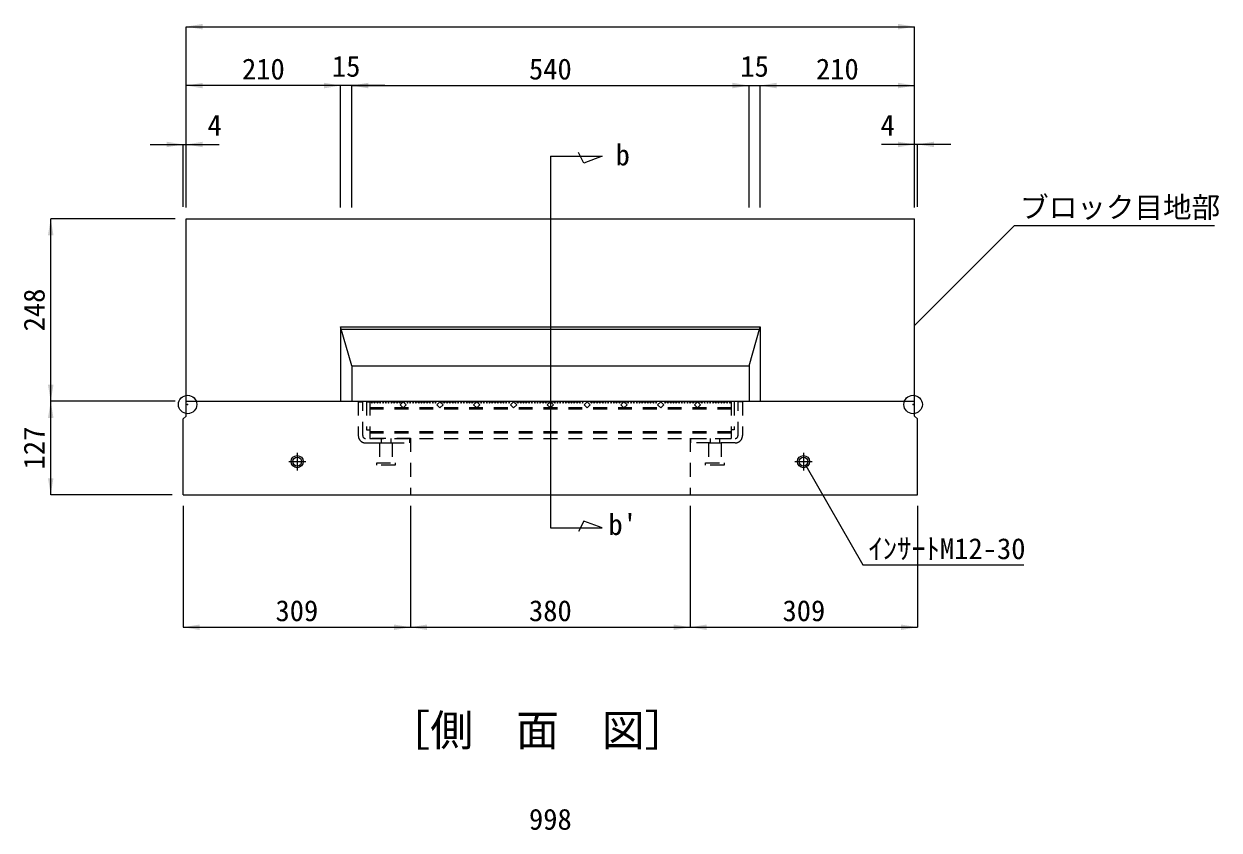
# Model space of a CAD drawing. Units: millimetres at full size. Extents: x 50430 to 101606, y 69050 to 91573.
# Drawn here: x 55766 to 57390, y 72756 to 73852 of the extents above; entities that cross this region are included whole.
import ezdxf
from ezdxf.enums import TextEntityAlignment as Align

# ---------------------------------------------------------------- set-up
doc = ezdxf.new("R2010")
doc.units = ezdxf.units.MM
doc.header["$LTSCALE"] = 50
doc.header["$PDMODE"] = 32
doc.header["$PDSIZE"] = 25
doc.linetypes.add('USER1', pattern=[0.675, 0.375, -0.3])
doc.linetypes.add('USER4', pattern=[0.675, 0.375, -0.3])
for name, color, linetype, lineweight in [('インサート', 3, 'USER1', 9), ('グレーチング', 7, 'USER1', 5), ('寸法線', 7, 'Continuous', 13), ('本体', 2, 'Continuous', 9), ('補助線', 8, 'Continuous', 9), ('ｲﾝｻｰﾄ', 3, 'Continuous', 9)]:
    doc.layers.add(name, color=color, linetype=linetype, lineweight=lineweight)
doc.layers.add('文字', color=7, linetype='Continuous')
doc.styles.add('ＭＳ ゴシック', font='')
doc.styles.get('ＭＳ ゴシック').set_extended_font_data('MS Gothic')

# ---------------------------------------------------------------- blocks, each defined once
blk = doc.blocks.new('filled_arrow')
at = {"color": 0, "linetype": 'Continuous', "lineweight": -2}
blk.add_solid([(7.5, 1.25), (0, 0), (7.5, -1.25)], dxfattribs=at)

msp = doc.modelspace()

# ---------------------------------------------------------------- linework, layer by layer
at = {"layer": 'インサート', "linetype": 'USER4'}
for p, q in [((56249.16, 73282.33), (56249.16, 73255.33)), ((56249.16, 73282.33), (56266.16, 73282.33)), ((56266.16, 73282.33), (56266.16, 73255.33)), ((56696.16, 73282.33), (56696.16, 73255.33)), ((56696.16, 73282.33), (56713.16, 73282.33)), ((56713.16, 73282.33), (56713.16, 73255.33)), ((56245.16, 73252.33), (56245.16, 73255.33)), ((56245.16, 73255.33), (56270.16, 73255.33)), ((56270.16, 73252.33), (56245.16, 73252.33)), ((56270.16, 73255.33), (56270.16, 73252.33)), ((56692.16, 73252.33), (56692.16, 73255.33)), ((56692.16, 73255.33), (56717.16, 73255.33)), ((56717.16, 73252.33), (56692.16, 73252.33)), ((56717.16, 73255.33), (56717.16, 73252.33))]:
    msp.add_line(p, q, dxfattribs=at)
at = {"layer": 'インサート', "linetype": 'Continuous'}
for centre in [(56137.16, 73257.01), (56825.16, 73257.01)]:
    msp.add_circle(centre, 8.25, dxfattribs=at)
at = {"layer": 'グレーチング'}
for p, q in [((56220.16, 73338.33), (56220.16, 73292.33)), ((56220.16, 73338.33), (56226.16, 73338.33)), ((56226.16, 73292.33), (56226.16, 73338.33)), ((56231.16, 73338.33), (56231.16, 73300.33)), ((56231.16, 73338.33), (56731.16, 73338.33)), ((56235.66, 73338.33), (56235.66, 73288.33)), ((56237.66, 73338.33), (56238.56, 73336.23)), ((56238.56, 73336.23), (56239.46, 73338.33)), ((56241.46, 73338.33), (56242.36, 73336.23)), ((56242.36, 73336.23), (56243.26, 73338.33)), ((56245.26, 73338.33), (56246.16, 73336.23)), ((56246.16, 73336.23), (56247.06, 73338.33)), ((56249.06, 73338.33), (56249.96, 73336.23)), ((56249.96, 73336.23), (56250.86, 73338.33)), ((56252.86, 73338.33), (56253.76, 73336.23)), ((56253.76, 73336.23), (56254.66, 73338.33)), ((56256.66, 73338.33), (56257.56, 73336.23)), ((56257.56, 73336.23), (56258.46, 73338.33)), ((56260.46, 73338.33), (56261.36, 73336.23)), ((56261.36, 73336.23), (56262.26, 73338.33)), ((56264.26, 73338.33), (56265.16, 73336.23)), ((56265.16, 73336.23), (56266.06, 73338.33)), ((56268.06, 73338.33), (56268.96, 73336.23)), ((56268.96, 73336.23), (56269.86, 73338.33)), ((56271.86, 73338.33), (56272.76, 73336.23)), ((56272.76, 73336.23), (56273.66, 73338.33)), ((56275.66, 73338.33), (56276.56, 73336.23)), ((56276.56, 73336.23), (56277.46, 73338.33)), ((56281.16, 73338.33), (56276.92, 73334.09)), ((56276.92, 73334.09), (56281.16, 73329.85)), ((56285.4, 73334.09), (56281.16, 73338.33)), ((56281.16, 73329.85), (56285.4, 73334.09)), ((56286.16, 73338.33), (56287.06, 73336.23)), ((56287.06, 73336.23), (56287.96, 73338.33)), ((56289.96, 73338.33), (56290.86, 73336.23)), ((56290.86, 73336.23), (56291.76, 73338.33)), ((56293.76, 73338.33), (56294.66, 73336.23)), ((56294.66, 73336.23), (56295.56, 73338.33)), ((56297.56, 73338.33), (56298.46, 73336.23)), ((56298.46, 73336.23), (56299.36, 73338.33)), ((56301.36, 73338.33), (56302.26, 73336.23)), ((56302.26, 73336.23), (56303.16, 73338.33)), ((56305.16, 73338.33), (56306.06, 73336.23)), ((56306.06, 73336.23), (56306.96, 73338.33)), ((56308.96, 73338.33), (56309.86, 73336.23)), ((56309.86, 73336.23), (56310.76, 73338.33)), ((56312.76, 73338.33), (56313.66, 73336.23)), ((56313.66, 73336.23), (56314.56, 73338.33)), ((56316.56, 73338.33), (56317.46, 73336.23)), ((56317.46, 73336.23), (56318.36, 73338.33)), ((56320.36, 73338.33), (56321.26, 73336.23)), ((56321.26, 73336.23), (56322.16, 73338.33)), ((56324.16, 73338.33), (56325.06, 73336.23)), ((56325.06, 73336.23), (56325.96, 73338.33)), ((56331.16, 73338.33), (56326.92, 73334.09)), ((56326.92, 73334.09), (56331.16, 73329.85)), ((56335.4, 73334.09), (56331.16, 73338.33)), ((56331.16, 73329.85), (56335.4, 73334.09)), ((56336.16, 73338.33), (56337.06, 73336.23)), ((56337.06, 73336.23), (56337.96, 73338.33)), ((56339.96, 73338.33), (56340.86, 73336.23)), ((56340.86, 73336.23), (56341.76, 73338.33)), ((56343.76, 73338.33), (56344.66, 73336.23)), ((56344.66, 73336.23), (56345.56, 73338.33)), ((56347.56, 73338.33), (56348.46, 73336.23)), ((56348.46, 73336.23), (56349.36, 73338.33)), ((56351.36, 73338.33), (56352.26, 73336.23)), ((56352.26, 73336.23), (56353.16, 73338.33)), ((56355.16, 73338.33), (56356.06, 73336.23)), ((56356.06, 73336.23), (56356.96, 73338.33)), ((56358.96, 73338.33), (56359.86, 73336.23)), ((56359.86, 73336.23), (56360.76, 73338.33)), ((56362.76, 73338.33), (56363.66, 73336.23)), ((56363.66, 73336.23), (56364.56, 73338.33)), ((56366.56, 73338.33), (56367.46, 73336.23)), ((56367.46, 73336.23), (56368.36, 73338.33)), ((56370.36, 73338.33), (56371.26, 73336.23)), ((56371.26, 73336.23), (56372.16, 73338.33)), ((56374.16, 73338.33), (56375.06, 73336.23)), ((56375.06, 73336.23), (56375.96, 73338.33)), ((56381.16, 73338.33), (56376.92, 73334.09)), ((56376.92, 73334.09), (56381.16, 73329.85)), ((56385.4, 73334.09), (56381.16, 73338.33)), ((56381.16, 73329.85), (56385.4, 73334.09)), ((56386.16, 73338.33), (56387.06, 73336.23)), ((56387.06, 73336.23), (56387.96, 73338.33)), ((56389.96, 73338.33), (56390.86, 73336.23)), ((56390.86, 73336.23), (56391.76, 73338.33)), ((56393.76, 73338.33), (56394.66, 73336.23)), ((56394.66, 73336.23), (56395.56, 73338.33)), ((56397.56, 73338.33), (56398.46, 73336.23)), ((56398.46, 73336.23), (56399.36, 73338.33)), ((56401.36, 73338.33), (56402.26, 73336.23)), ((56402.26, 73336.23), (56403.16, 73338.33)), ((56405.16, 73338.33), (56406.06, 73336.23)), ((56406.06, 73336.23), (56406.96, 73338.33)), ((56408.96, 73338.33), (56409.86, 73336.23)), ((56409.86, 73336.23), (56410.76, 73338.33)), ((56412.76, 73338.33), (56413.66, 73336.23)), ((56413.66, 73336.23), (56414.56, 73338.33)), ((56416.56, 73338.33), (56417.46, 73336.23)), ((56417.46, 73336.23), (56418.36, 73338.33)), ((56420.36, 73338.33), (56421.26, 73336.23)), ((56421.26, 73336.23), (56422.16, 73338.33)), ((56424.16, 73338.33), (56425.06, 73336.23)), ((56425.06, 73336.23), (56425.96, 73338.33)), ((56431.16, 73338.33), (56426.92, 73334.09)), ((56426.92, 73334.09), (56431.16, 73329.85)), ((56435.4, 73334.09), (56431.16, 73338.33)), ((56431.16, 73329.85), (56435.4, 73334.09)), ((56436.16, 73338.33), (56437.06, 73336.23)), ((56437.06, 73336.23), (56437.96, 73338.33)), ((56439.96, 73338.33), (56440.86, 73336.23)), ((56440.86, 73336.23), (56441.76, 73338.33)), ((56443.76, 73338.33), (56444.66, 73336.23)), ((56444.66, 73336.23), (56445.56, 73338.33)), ((56447.56, 73338.33), (56448.46, 73336.23)), ((56448.46, 73336.23), (56449.36, 73338.33)), ((56451.36, 73338.33), (56452.26, 73336.23)), ((56452.26, 73336.23), (56453.16, 73338.33)), ((56455.16, 73338.33), (56456.06, 73336.23)), ((56456.06, 73336.23), (56456.96, 73338.33)), ((56458.96, 73338.33), (56459.86, 73336.23)), ((56459.86, 73336.23), (56460.76, 73338.33)), ((56462.76, 73338.33), (56463.66, 73336.23)), ((56463.66, 73336.23), (56464.56, 73338.33)), ((56466.56, 73338.33), (56467.46, 73336.23)), ((56467.46, 73336.23), (56468.36, 73338.33)), ((56470.36, 73338.33), (56471.26, 73336.23)), ((56471.26, 73336.23), (56472.16, 73338.33)), ((56474.16, 73338.33), (56475.06, 73336.23)), ((56475.06, 73336.23), (56475.96, 73338.33)), ((56481.16, 73338.33), (56476.92, 73334.09)), ((56476.92, 73334.09), (56481.16, 73329.85)), ((56485.4, 73334.09), (56481.16, 73338.33)), ((56481.16, 73329.85), (56485.4, 73334.09)), ((56486.16, 73338.33), (56487.06, 73336.23)), ((56487.06, 73336.23), (56487.96, 73338.33)), ((56489.96, 73338.33), (56490.86, 73336.23)), ((56490.86, 73336.23), (56491.76, 73338.33)), ((56493.76, 73338.33), (56494.66, 73336.23)), ((56494.66, 73336.23), (56495.56, 73338.33)), ((56497.56, 73338.33), (56498.46, 73336.23)), ((56498.46, 73336.23), (56499.36, 73338.33)), ((56501.36, 73338.33), (56502.26, 73336.23)), ((56502.26, 73336.23), (56503.16, 73338.33)), ((56505.16, 73338.33), (56506.06, 73336.23)), ((56506.06, 73336.23), (56506.96, 73338.33)), ((56508.96, 73338.33), (56509.86, 73336.23)), ((56509.86, 73336.23), (56510.76, 73338.33)), ((56512.76, 73338.33), (56513.66, 73336.23)), ((56513.66, 73336.23), (56514.56, 73338.33)), ((56516.56, 73338.33), (56517.46, 73336.23)), ((56517.46, 73336.23), (56518.36, 73338.33)), ((56520.36, 73338.33), (56521.26, 73336.23)), ((56521.26, 73336.23), (56522.16, 73338.33)), ((56524.16, 73338.33), (56525.06, 73336.23)), ((56525.06, 73336.23), (56525.96, 73338.33)), ((56531.16, 73338.33), (56526.92, 73334.09)), ((56526.92, 73334.09), (56531.16, 73329.85)), ((56535.4, 73334.09), (56531.16, 73338.33)), ((56531.16, 73329.85), (56535.4, 73334.09)), ((56536.16, 73338.33), (56537.06, 73336.23)), ((56537.06, 73336.23), (56537.96, 73338.33)), ((56539.96, 73338.33), (56540.86, 73336.23)), ((56540.86, 73336.23), (56541.76, 73338.33)), ((56543.76, 73338.33), (56544.66, 73336.23)), ((56544.66, 73336.23), (56545.56, 73338.33)), ((56547.56, 73338.33), (56548.46, 73336.23)), ((56548.46, 73336.23), (56549.36, 73338.33)), ((56551.36, 73338.33), (56552.26, 73336.23)), ((56552.26, 73336.23), (56553.16, 73338.33)), ((56555.16, 73338.33), (56556.06, 73336.23)), ((56556.06, 73336.23), (56556.96, 73338.33)), ((56558.96, 73338.33), (56559.86, 73336.23)), ((56559.86, 73336.23), (56560.76, 73338.33)), ((56562.76, 73338.33), (56563.66, 73336.23)), ((56563.66, 73336.23), (56564.56, 73338.33)), ((56566.56, 73338.33), (56567.46, 73336.23)), ((56567.46, 73336.23), (56568.36, 73338.33)), ((56570.36, 73338.33), (56571.26, 73336.23)), ((56571.26, 73336.23), (56572.16, 73338.33)), ((56574.16, 73338.33), (56575.06, 73336.23)), ((56575.06, 73336.23), (56575.96, 73338.33)), ((56581.16, 73338.33), (56576.92, 73334.09)), ((56576.92, 73334.09), (56581.16, 73329.85)), ((56585.4, 73334.09), (56581.16, 73338.33)), ((56581.16, 73329.85), (56585.4, 73334.09)), ((56586.16, 73338.33), (56587.06, 73336.23)), ((56587.06, 73336.23), (56587.96, 73338.33)), ((56589.96, 73338.33), (56590.86, 73336.23)), ((56590.86, 73336.23), (56591.76, 73338.33)), ((56593.76, 73338.33), (56594.66, 73336.23)), ((56594.66, 73336.23), (56595.56, 73338.33)), ((56597.56, 73338.33), (56598.46, 73336.23)), ((56598.46, 73336.23), (56599.36, 73338.33)), ((56601.36, 73338.33), (56602.26, 73336.23)), ((56602.26, 73336.23), (56603.16, 73338.33)), ((56605.16, 73338.33), (56606.06, 73336.23)), ((56606.06, 73336.23), (56606.96, 73338.33)), ((56608.96, 73338.33), (56609.86, 73336.23)), ((56609.86, 73336.23), (56610.76, 73338.33)), ((56612.76, 73338.33), (56613.66, 73336.23)), ((56613.66, 73336.23), (56614.56, 73338.33)), ((56616.56, 73338.33), (56617.46, 73336.23)), ((56617.46, 73336.23), (56618.36, 73338.33)), ((56620.36, 73338.33), (56621.26, 73336.23)), ((56621.26, 73336.23), (56622.16, 73338.33)), ((56624.16, 73338.33), (56625.06, 73336.23)), ((56625.06, 73336.23), (56625.96, 73338.33)), ((56631.16, 73338.33), (56626.92, 73334.09)), ((56626.92, 73334.09), (56631.16, 73329.85)), ((56635.4, 73334.09), (56631.16, 73338.33)), ((56631.16, 73329.85), (56635.4, 73334.09)), ((56636.16, 73338.33), (56637.06, 73336.23)), ((56637.06, 73336.23), (56637.96, 73338.33)), ((56639.96, 73338.33), (56640.86, 73336.23)), ((56640.86, 73336.23), (56641.76, 73338.33)), ((56643.76, 73338.33), (56644.66, 73336.23)), ((56644.66, 73336.23), (56645.56, 73338.33)), ((56647.56, 73338.33), (56648.46, 73336.23)), ((56648.46, 73336.23), (56649.36, 73338.33)), ((56651.36, 73338.33), (56652.26, 73336.23)), ((56652.26, 73336.23), (56653.16, 73338.33)), ((56655.16, 73338.33), (56656.06, 73336.23)), ((56656.06, 73336.23), (56656.96, 73338.33)), ((56658.96, 73338.33), (56659.86, 73336.23)), ((56659.86, 73336.23), (56660.76, 73338.33)), ((56662.76, 73338.33), (56663.66, 73336.23)), ((56663.66, 73336.23), (56664.56, 73338.33)), ((56666.56, 73338.33), (56667.46, 73336.23)), ((56667.46, 73336.23), (56668.36, 73338.33)), ((56670.36, 73338.33), (56671.26, 73336.23)), ((56671.26, 73336.23), (56672.16, 73338.33)), ((56674.16, 73338.33), (56675.06, 73336.23)), ((56675.06, 73336.23), (56675.96, 73338.33)), ((56681.16, 73338.33), (56676.92, 73334.09)), ((56676.92, 73334.09), (56681.16, 73329.85)), ((56685.4, 73334.09), (56681.16, 73338.33)), ((56681.16, 73329.85), (56685.4, 73334.09)), ((56686.16, 73338.33), (56687.06, 73336.23)), ((56687.06, 73336.23), (56687.96, 73338.33)), ((56689.96, 73338.33), (56690.86, 73336.23)), ((56690.86, 73336.23), (56691.76, 73338.33)), ((56693.76, 73338.33), (56694.66, 73336.23)), ((56694.66, 73336.23), (56695.56, 73338.33)), ((56697.56, 73338.33), (56698.46, 73336.23)), ((56698.46, 73336.23), (56699.36, 73338.33)), ((56701.36, 73338.33), (56702.26, 73336.23)), ((56702.26, 73336.23), (56703.16, 73338.33)), ((56705.16, 73338.33), (56706.06, 73336.23)), ((56706.06, 73336.23), (56706.96, 73338.33)), ((56708.96, 73338.33), (56709.86, 73336.23)), ((56709.86, 73336.23), (56710.76, 73338.33)), ((56712.76, 73338.33), (56713.66, 73336.23)), ((56713.66, 73336.23), (56714.56, 73338.33)), ((56716.56, 73338.33), (56717.46, 73336.23)), ((56717.46, 73336.23), (56718.36, 73338.33)), ((56720.36, 73338.33), (56721.26, 73336.23)), ((56721.26, 73336.23), (56722.16, 73338.33)), ((56724.16, 73338.33), (56725.06, 73336.23)), ((56725.06, 73336.23), (56725.96, 73338.33)), ((56726.66, 73338.33), (56726.66, 73288.33)), ((56731.16, 73338.33), (56731.16, 73300.33)), ((56736.16, 73292.33), (56736.16, 73338.33)), ((56742.16, 73338.33), (56736.16, 73338.33)), ((56742.16, 73338.33), (56742.16, 73292.33)), ((56235.66, 73330.33), (56726.66, 73330.33)), ((56235.66, 73328.83), (56726.66, 73328.83)), ((56291.16, 73288.33), (56230.16, 73288.33)), ((56231.16, 73300.33), (56235.66, 73300.33)), ((56235.66, 73297.83), (56726.66, 73297.83)), ((56235.66, 73296.33), (56726.66, 73296.33)), ((56235.66, 73288.33), (56726.66, 73288.33)), ((56251.16, 73288.33), (56251.16, 73282.33)), ((56264.16, 73288.33), (56264.16, 73282.33)), ((56290.16, 73282.33), (56290.16, 73288.33)), ((56671.16, 73288.33), (56732.16, 73288.33)), ((56672.16, 73282.33), (56672.16, 73288.33)), ((56698.16, 73288.33), (56698.16, 73282.33)), ((56711.16, 73288.33), (56711.16, 73282.33)), ((56731.16, 73300.33), (56726.66, 73300.33)), ((56230.18, 73282.33), (56290.16, 73282.33)), ((56732.16, 73282.33), (56672.16, 73282.33))]:
    msp.add_line(p, q, dxfattribs=at)
for centre, radius, start, end in [((56230.16, 73292.33), 10, 180, 270.12553), ((56230.16, 73292.33), 4, 180, 270), ((56732.16, 73292.33), 4, 270, 0), ((56732.16, 73292.33), 10, 270, 0)]:
    msp.add_arc(centre, radius, start, end, dxfattribs=at)
at = {"layer": '寸法線', "lineweight": 9}
for p, q in [((55986.16, 73847.88), (56976.16, 73847.88)), ((55986.16, 73602.01), (55986.16, 73847.88)), ((56976.16, 73602.01), (56976.16, 73847.88)), ((56196.16, 73767.87), (55986.16, 73767.87)), ((55986.16, 73602.01), (55986.16, 73767.87)), ((56256.16, 73767.87), (56151.16, 73767.87)), ((56196.16, 73602.01), (56196.16, 73767.87)), ((56196.16, 73602.01), (56196.16, 73767.87)), ((56211.16, 73767.87), (56751.16, 73767.87)), ((56211.16, 73602.01), (56211.16, 73767.87)), ((56211.16, 73602.01), (56211.16, 73767.87)), ((56706.16, 73767.87), (56811.16, 73767.87)), ((56751.16, 73602.01), (56751.16, 73767.87)), ((56751.16, 73602.01), (56751.16, 73767.87)), ((56766.16, 73602.01), (56766.16, 73767.87)), ((56766.16, 73767.87), (56976.16, 73767.87)), ((56766.16, 73602.01), (56766.16, 73767.87)), ((56976.16, 73602.01), (56976.16, 73767.87)), ((55937.16, 73687.86), (56031.16, 73687.86)), ((55982.16, 73602.91), (55982.16, 73687.86)), ((55986.16, 73602.01), (55986.16, 73687.86)), ((56526.66, 73662.56), (56519.5, 73676.88)), ((57025.16, 73687.91), (56931.16, 73687.91)), ((56976.16, 73602.01), (56976.16, 73687.91)), ((56980.16, 73602.91), (56980.16, 73687.91)), ((56481.16, 73671.76), (56481.16, 73167)), ((56481.16, 73671.76), (56551.41, 73671.76)), ((56551.41, 73671.76), (56526.66, 73662.56)), ((55802.16, 73338.98), (55802.16, 73587.01)), ((55971.16, 73587.01), (55802.16, 73587.01)), ((55802.16, 73212), (55802.16, 73338.98)), ((55971.16, 73338.98), (55802.16, 73338.98)), ((55971.16, 73338.98), (55802.16, 73338.98)), ((55967.16, 73212), (55802.16, 73212)), ((55982.16, 73197), (55982.16, 73032)), ((56291.16, 73197), (56291.16, 73032)), ((56291.16, 73197), (56291.16, 73032)), ((56671.16, 73197), (56671.16, 73032)), ((56671.16, 73197), (56671.16, 73032)), ((56980.16, 73197), (56980.16, 73032)), ((56526.66, 73176.2), (56519.5, 73161.88)), ((56551.41, 73167), (56526.66, 73176.2)), ((56481.16, 73167), (56551.41, 73167)), ((55982.16, 73032), (56291.16, 73032)), ((56291.16, 73032), (56671.16, 73032)), ((56671.16, 73032), (56980.16, 73032))]:
    msp.add_line(p, q, dxfattribs=at)
for points in [[(56976.16, 73441.89), (57111.99, 73577.71), (57383.55, 73577.71)], [(56828.16, 73251.81), (56905.99, 73117), (57124.41, 73117)]]:
    msp.add_lwpolyline(points, dxfattribs=at)
at = {"layer": '寸法線'}
for p in [(55988.16, 73334.62), (56974.16, 73334.62)]:
    msp.add_point(p, dxfattribs=at)
at = {"layer": '本体', "lineweight": 20}
for p, q in [((55986.16, 73587.01), (56976.16, 73587.01)), ((55986.16, 73318.96), (55986.16, 73587.01)), ((56976.16, 73318.96), (56976.16, 73587.01)), ((55982.16, 73314.96), (55986.16, 73318.96)), ((56980.16, 73314.96), (56976.16, 73318.96)), ((55982.16, 73212), (55982.16, 73314.96)), ((56980.16, 73212), (56980.16, 73314.96)), ((55982.16, 73212), (56980.16, 73212))]:
    msp.add_line(p, q, dxfattribs=at)
at = {"layer": '本体'}
for p, q in [((56196.16, 73440), (56766.16, 73440)), ((56211.16, 73387), (56196.16, 73440)), ((56196.16, 73440), (56196.16, 73338.98)), ((56751.16, 73387), (56766.16, 73440)), ((56766.16, 73440), (56766.16, 73338.98)), ((56211.16, 73387), (56751.16, 73387)), ((56211.16, 73387), (56211.16, 73338.98)), ((56751.16, 73387), (56751.16, 73338.98)), ((55986.16, 73338.98), (56976.16, 73338.98))]:
    msp.add_line(p, q, dxfattribs=at)
at = {"layer": '本体', "color": 4, "lineweight": 5}
msp.add_line((56197.01, 73437), (56765.31, 73437), dxfattribs=at)
at = {"layer": '本体', "linetype": 'USER1'}
for p, q in [((56291.16, 73288.88), (56291.16, 73212)), ((56671.16, 73288.88), (56671.16, 73212))]:
    msp.add_line(p, q, dxfattribs=at)
at = {"layer": '補助線'}
for p, q in [((56137.16, 73269.05), (56137.16, 73244.97)), ((56825.16, 73269.05), (56825.16, 73244.97)), ((56125.56, 73257.01), (56148.76, 73257.01)), ((56813.56, 73257.01), (56836.76, 73257.01))]:
    msp.add_line(p, q, dxfattribs=at)
at = {"layer": 'ｲﾝｻｰﾄ'}
for centre in [(56137.16, 73257.01), (56825.16, 73257.01)]:
    msp.add_circle(centre, 6, dxfattribs=at)

# ---------------------------------------------------------------- block references
at = {"layer": '寸法線', "lineweight": 9, "xscale": 3, "yscale": 3}
for p in [(55986.16, 73847.88), (55986.16, 73767.87), (56211.16, 73767.87), (56211.16, 73767.87), (56766.16, 73767.87), (56766.16, 73767.87), (55986.16, 73687.86), (56980.16, 73687.91), (55982.16, 73032), (56291.16, 73032), (56671.16, 73032)]:
    msp.add_blockref('filled_arrow', p, dxfattribs=at)
at = {"layer": '寸法線', "lineweight": 9}
for p, xscale, yscale, rotation in [((56976.16, 73847.88), 3, 3, 180), ((56196.16, 73767.87), 3, 3, 180), ((56196.16, 73767.87), 3, 3, 180), ((56751.16, 73767.87), 3, 3, 180), ((56751.16, 73767.87), 3, 3, 180), ((56976.16, 73767.87), 3, 3, 180), ((55982.16, 73687.86), 3, 3, 180), ((56976.16, 73687.91), 3, 3, 180), ((55802.16, 73587.01), 3, 3, 270), ((56976.16, 73441.89), 0.2, 0.2, 45), ((55802.16, 73338.98), 3, 3, 90), ((55802.16, 73338.98), 3, 3, 270), ((56828.16, 73251.81), 0.2, 0.2, 300), ((55802.16, 73212), 3, 3, 90), ((56291.16, 73032), 3, 3, 180), ((56671.16, 73032), 3, 3, 180), ((56980.16, 73032), 3, 3, 180)]:
    msp.add_blockref('filled_arrow', p, dxfattribs=dict(at, xscale=xscale, yscale=yscale, rotation=rotation))

# ---------------------------------------------------------------- texts
at = {"layer": '寸法線', "style": 'ＭＳ ゴシック'}
for s, p in [('210', (56091.16, 73790.37)), ('15', (56203.66, 73794.12)), ('540', (56481.16, 73790.37)), ('15', (56758.66, 73794.12)), ('210', (56871.16, 73790.37)), ('4', (56025, 73714.11)), ('4', (56939.62, 73714.16)), ('b', (56579.53, 73673.66)), ("b'", (56579.53, 73171.58)), ('309', (56136.66, 73054.5)), ('380', (56481.16, 73054.5)), ('309', (56825.66, 73054.5)), ('998', (56481.16, 72771.14))]:
    msp.add_text(s, height=28.48, dxfattribs=at).set_placement(p, align=Align.MIDDLE_CENTER)
for s, p in [('ブロック目地部', (57119.49, 73616.76)), ('ｲﾝｻｰﾄM12-30', (56913.49, 73153))]:
    msp.add_text(s, height=28.48, dxfattribs=at).set_placement(p, align=Align.TOP_LEFT)
for s, p in [('248', (55779.66, 73462.99)), ('127', (55779.66, 73275.49))]:
    msp.add_text(s, height=28.48, rotation=90, dxfattribs=at).set_placement(p, align=Align.MIDDLE_CENTER)
at = {"layer": '文字', "style": 'ＭＳ ゴシック'}
msp.add_text('［側\u3000面\u3000図］', height=42.72, dxfattribs=at).set_placement((56463.62, 72892), align=Align.MIDDLE_CENTER)

doc.saveas('drawing.dxf')
